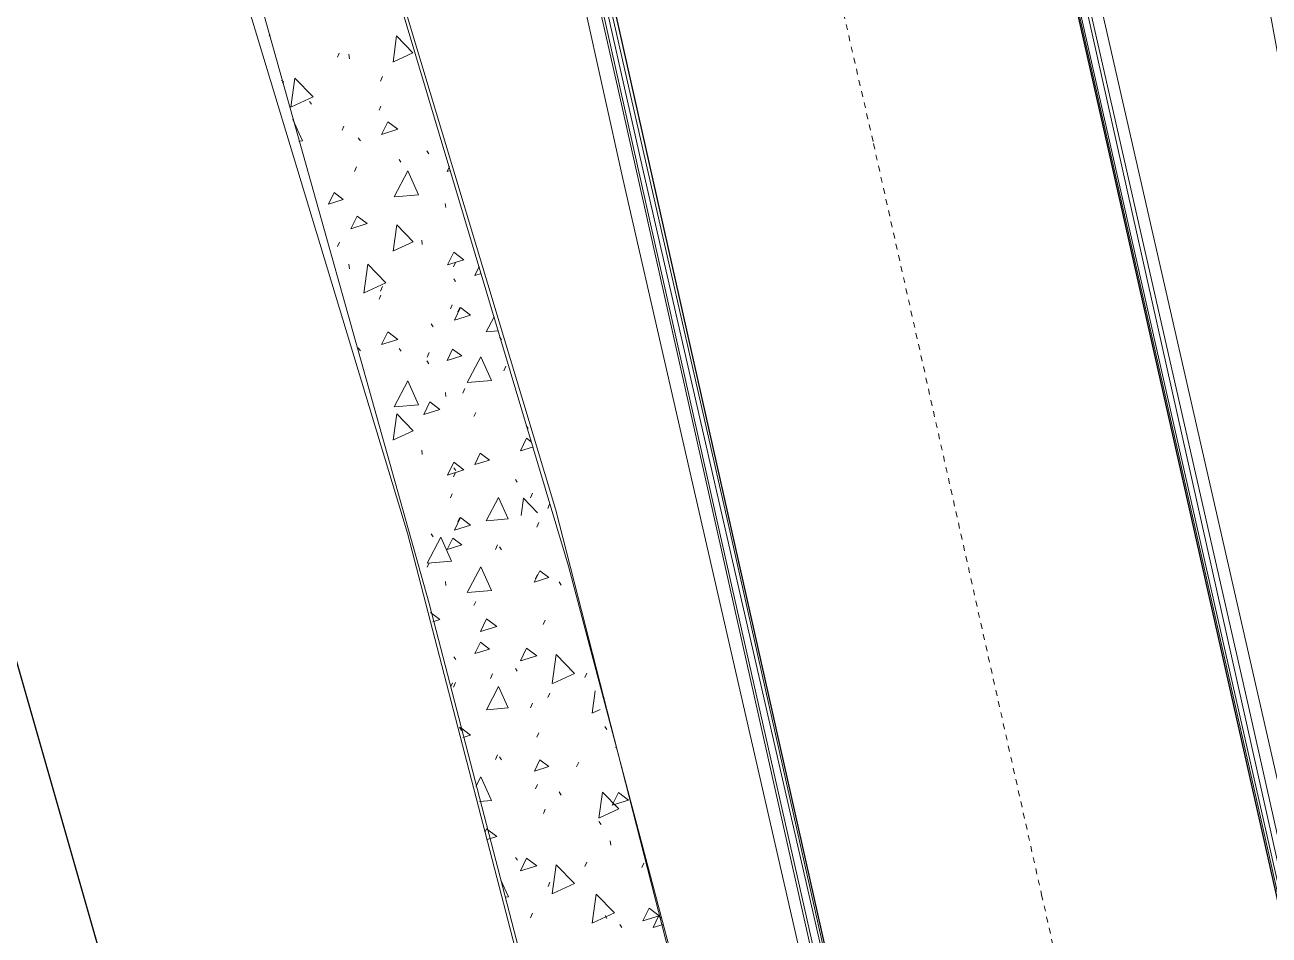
# Model space of a CAD drawing. Header units: metres. Extents: x -703672 to 3951284, y -4124475 to 4104628.
# Drawn here: x 327605.41 to 327627.19, y 4104262.35 to 4104278.28 of the extents above; entities that cross this region are included whole.
import ezdxf

# ---------------------------------------------------------------- set-up
doc = ezdxf.new("R2010")
doc.units = ezdxf.units.M
doc.header["$MEASUREMENT"] = 0
doc.linetypes.add('DGN Style 4', pattern=[0.014126028800000004, 0.007063014400000002, -0.003531507200000001, 0, -0.003531507200000001])
for name, color, linetype, lineweight in [('C-ANNO-TEXT', 7, 'Continuous', 25), ('V-ANNO-PATT', 9, 'Continuous', 0), ('V-ROAD-ASPH', 9, 'Continuous', 0), ('V-ROAD-CURB', 6, 'Continuous', 0), ('V-SITE-FENC', 251, 'FENCE', 0), ('V-SITE-WALK', 7, 'Continuous', 0), ('V-TOPO-BKLN', 7, 'DGN Style 4', 0)]:
    doc.layers.add(name, color=color, linetype=linetype, lineweight=lineweight)
doc.layers.add('ra', color=7, linetype='Continuous')
doc.linetypes.add('FENCE', pattern='A,0.1,-0.01302,[7,dgnlstyle-tsaec.shx,S=0.0001240079365079365,R=0,X=0,Y=0],-0.01302', length=0.12604)

msp = doc.modelspace()

# ---------------------------------------------------------------- linework, layer by layer
at = {"layer": 'C-ANNO-TEXT', "color": 4, "lineweight": 30, "ltscale": 0.6, "elevation": 5.983413176301609}
msp.add_lwpolyline([(327665.5729307538, 4104001.849001709), (327641.232378814, 4104115.978905268), (327619.8861136422, 4104216.068960391), (327591.7260042686, 4104314.452543943), (327580.4504597362, 4104313.59571581), (327573.2267021704, 4104352.255640398), (327528.9121857327, 4104334.941619649), (327474.4079680003, 4104310.967645216), (327379.6999764125, 4104258.140628737), (327339.8195604153, 4104230.764450457), (327333.9914384905, 4104229.543941272), (327219.5630500407, 4104141.476783445), (327182.0491303254, 4104108.423911608), (327140.7227356881, 4104065.652639747), (327137.3190008439, 4104059.241637646), (327124.9503086815, 4104044.794111523), (327127.0686271138, 4104015.680140578)], dxfattribs=at)
at = {"layer": 'C-ANNO-TEXT', "color": 251, "lineweight": 30, "ltscale": 0.6, "elevation": 5.983413176301609}
msp.add_lwpolyline([(327344.4810744388, 4103975.106158198), (327519.4609574685, 4103989.493506075), (327567.1423479246, 4103995.960552649), (327618.4078448146, 4104000.15195829), (327665.5729307538, 4104001.849001709), (327641.232378814, 4104115.978905268), (327619.7443724439, 4104216.564164684), (327591.7260042686, 4104314.452543943), (327580.4504597362, 4104313.59571581), (327573.2267021704, 4104352.255640398), (327529.2050396148, 4104335.056039902), (327475.0566468335, 4104311.252970103), (327380.3080882658, 4104258.479826458), (327339.8195604153, 4104230.764450457), (327333.9914384905, 4104229.543941272), (327219.5630500407, 4104141.476783445), (327181.6303627212, 4104107.99050281), (327140.7227356881, 4104065.652639747), (327137.3190008439, 4104059.241637646), (327124.9503086815, 4104044.794111523), (327127.0686271138, 4104015.680140578), (327148.2210934783, 4104005.32173222), (327237.5672886667, 4103964.986671002)], dxfattribs=at)
at = {"layer": 'ra'}
for p, q in [((327613.0814725194, 4104326.439607608, 12.32), (327624.3579322091, 4104276.154470859, 10.1)), ((327624.6202810477, 4104238.965655241, 9.1), (327615.4579388199, 4104279.803079179, 10.39)), ((327624.3579322091, 4104276.154470859, 10.1), (327631.4267563971, 4104244.840341898, 9.09))]:
    msp.add_line(p, q, dxfattribs=at)
at = {"layer": 'V-ANNO-PATT'}
for p, q in [((327609.6881268526, 4104278.082057405, 8.6572636944936), (327609.7017771378, 4104278.112884271, 8.658264343635771)), ((327610.8836975095, 4104277.713230286, 8.703668656783215), (327610.9156665017, 4104277.785223799, 8.706009450173553)), ((327611.0839498705, 4104277.768613346, 8.707104174679543), (327611.0928504117, 4104277.688713581, 8.707271651446504)), ((327611.6376508175, 4104277.297314737, 8.706591939859855), (327611.6731500768, 4104277.377314501, 8.706291329277335)), ((327610.3958018976, 4104276.942719721, 8.672355076633096), (327610.4277500946, 4104276.894754043, 8.673083010776438)), ((327611.6108514218, 4104276.786313815, 8.72245127670839), (327611.6428204659, 4104276.858217336, 8.724790863049627)), ((327610.9642800389, 4104276.435615418, 8.689962340349673), (327610.996249083, 4104276.507518938, 8.69230192669091)), ((327611.2480597926, 4104276.303017671, 8.710173651167054), (327611.2836600207, 4104276.249717829, 8.710196589879317)), ((327611.9627440809, 4104275.924191504, 8.72598353914583), (327611.9946922779, 4104275.876225827, 8.726711473289171)), ((327612.4442560781, 4104276.077018338, 8.707142440258103), (327612.4797563066, 4104276.023718495, 8.707165678274137)), ((327611.1807643501, 4104275.717719399, 8.711797052473884), (327611.216363609, 4104275.797719162, 8.711496142587606)), ((327612.7703713324, 4104275.15755059, 8.75037697554788), (327612.7784153828, 4104275.08564707, 8.749756331841368)), ((327610.8856033079, 4104274.405758337, 8.659305981093347), (327610.9175723002, 4104274.47775185, 8.661646774483685)), ((327612.3579585939, 4104274.516150034, 8.596928128475696), (327612.3668583811, 4104274.436250037, 8.596992885679512)), ((327611.0839765955, 4104274.093324192, 8.716033212595924), (327611.0928771367, 4104274.013424428, 8.716200689362879)), ((327612.9116345397, 4104274.04485005, 8.602090600915702), (327612.9471327326, 4104274.124850047, 8.602449358499818)), ((327612.918685214, 4104273.838629444, 8.739025306281476), (327612.9507233279, 4104273.790663766, 8.739757103217258)), ((327611.6127572202, 4104273.478841866, 8.678088601018523), (327611.6447262644, 4104273.550745386, 8.680428187359759)), ((327611.6376775426, 4104273.622025583, 8.71552097777623), (327611.6731768018, 4104273.702025347, 8.715220367193709)), ((327612.858474531, 4104273.31190691, 8.729360788569963), (327612.8904435234, 4104273.383900422, 8.731701581960301)), ((327612.9873741446, 4104273.257926658, 8.712365845662802), (327613.0229734035, 4104273.337926422, 8.712064935776525)), ((327612.5220546515, 4104273.050550081, 8.598124052894441), (327612.5576531602, 4104272.997250083, 8.598450178230024)), ((327611.2480865177, 4104272.627728518, 8.719102689083428), (327611.2836867458, 4104272.574428675, 8.719125627795698)), ((327613.7182007816, 4104272.824550088, 8.609476530343798), (327613.7536992949, 4104272.771250091, 8.609801701873991)), ((327611.9646498794, 4104272.616719555, 8.681620863455962), (327611.9965980762, 4104272.568753879, 8.682348797599303)), ((327612.4442828032, 4104272.401729185, 8.716071478174484), (327612.4797830317, 4104272.348429342, 8.716094716190511)), ((327612.4547591195, 4104272.4652501, 8.597334670620562), (327612.4903573079, 4104272.545250097, 8.597694382010069)), ((327613.7954780147, 4104272.227929698, 8.712449528010282), (327613.8310772743, 4104272.307829462, 8.712148861071185)), ((327612.7722771309, 4104271.850078641, 8.706014299858012), (327612.7803211813, 4104271.778175121, 8.705393656151507)), ((327613.0761840703, 4104271.838230848, 8.715549185121553), (327613.1117833299, 4104271.918130612, 8.715248518182463)), ((327613.2703923167, 4104271.425946862, 8.721713759161545), (327613.3022713918, 4104271.497940374, 8.724050689759451)), ((327614.1862832304, 4104271.269932525, 8.713607282964603), (327614.221783459, 4104271.216632682, 8.71363052098063)), ((327612.3579674268, 4104270.840850152, 8.596002105790099), (327612.3668672139, 4104270.760950154, 8.596066862993908)), ((327612.9116433726, 4104270.369550167, 8.601164578230097), (327612.9471415655, 4104270.449550163, 8.601523335814221)), ((327612.9205910125, 4104270.531157495, 8.694662630591608), (327612.9526291264, 4104270.483191817, 8.69539442752739)), ((327613.9962961516, 4104270.327775823, 8.738141422756783), (327614.0282443485, 4104270.279810145, 8.738869356900118)), ((327612.8603803295, 4104270.00443496, 8.684998112880095), (327612.8923493218, 4104270.076428473, 8.687338906270433)), ((327614.2612828521, 4104270.005450178, 8.613946351495194), (327614.2968810404, 4104270.085450175, 8.614306062884701)), ((327614.5647742929, 4104269.82067152, 8.755748686473353), (327614.5967433371, 4104269.89257504, 8.75808827281459)), ((327612.9874008697, 4104269.582637505, 8.721294883579183), (327613.0230001285, 4104269.662637268, 8.720993973692899)), ((327614.3702643416, 4104269.49087562, 8.69237739612295), (327614.4058643575, 4104269.570775592, 8.692320226277012)), ((327612.5220634844, 4104269.375250198, 8.597198030208844), (327612.5576619931, 4104269.3219502, 8.59752415554442)), ((327613.6509642822, 4104269.101175754, 8.69251580236125), (327613.6865642981, 4104269.181075727, 8.692458632515311)), ((327613.7182096145, 4104269.149250205, 8.608550507658194), (327613.7537081278, 4104269.095950207, 8.608875679188387)), ((327612.4547679524, 4104268.789950216, 8.596408647934965), (327612.4903661407, 4104268.869950214, 8.596768359324471)), ((327612.7741829294, 4104268.542606693, 8.661651624168151), (327612.7822269798, 4104268.470703172, 8.66103098046164)), ((327614.3500822248, 4104268.585750223, 8.614435625347369), (327614.3856804133, 4104268.665650221, 8.614795311541037)), ((327614.7610641241, 4104268.53287595, 8.693273287909108), (327614.7965641114, 4104268.479575968, 8.693326672907887)), ((327613.2722981151, 4104268.118474913, 8.677351083471684), (327613.3041771904, 4104268.190468424, 8.679688014069583)), ((327614.486097562, 4104267.790814439, 8.725092327217027), (327614.5180665542, 4104267.862807952, 8.727433120607365)), ((327612.922496811, 4104267.223685546, 8.650299954901747), (327612.9545349249, 4104267.175719868, 8.651031751837522)), ((327613.9982019501, 4104267.020303874, 8.693778747066915), (327614.030150147, 4104266.972338197, 8.69450668121025)), ((327612.8644016264, 4104266.70172707, 8.640790335550982), (327612.8942551203, 4104266.768956523, 8.642976230580572)), ((327612.9116522055, 4104266.694250283, 8.6002385555445), (327612.9471503983, 4104266.774250281, 8.600597313128617)), ((327613.5621638032, 4104266.845576532, 8.694365513328819), (327613.5977638192, 4104266.925576504, 8.694308260464425)), ((327615.2132514743, 4104266.863897969, 8.743874947142203), (327615.2452205185, 4104266.935801488, 8.746214533483439)), ((327614.5666800914, 4104266.513199571, 8.711386010783485), (327614.5986491355, 4104266.585103091, 8.713725597124721)), ((327614.2612916849, 4104266.330150295, 8.613020328809597), (327614.2968898733, 4104266.410150292, 8.613380040199104)), ((327613.0190636383, 4104265.989376827, 8.694936546904799), (327613.0545636258, 4104265.936076845, 8.694989931903578)), ((327614.3702635564, 4104265.815576886, 8.695428573353546), (327614.4058635723, 4104265.895476859, 8.6953714035076)), ((327615.5651441334, 4104266.001775657, 8.747407209579649), (327615.5970923303, 4104265.95380998, 8.748135143722983)), ((327613.650963497, 4104265.425877021, 8.695566979591845), (327613.6865635129, 4104265.505776993, 8.6955098097459)), ((327613.7182184473, 4104265.473950321, 8.607624484972597), (327613.7537169606, 4104265.420650324, 8.60794965650279)), ((327615.7555634709, 4104265.63007695, 8.695939088824929), (327615.7635576345, 4104265.648041348, 8.695926232404702)), ((327615.0693574013, 4104265.300150328, 8.620468513000894), (327615.1049555899, 4104265.380050325, 8.620828199194563)), ((327614.3500910576, 4104264.91045034, 8.613509602661765), (327614.3856892462, 4104264.990350338, 8.61386928885544)), ((327614.7610633388, 4104264.857577217, 8.696324465139703), (327614.7965633263, 4104264.804277235, 8.696377850138482)), ((327614.4880033605, 4104264.48334249, 8.680729651527159), (327614.5199723527, 4104264.555336003, 8.683070444917504)), ((327615.4601419268, 4104264.342150358, 8.623954608314122), (327615.4956404401, 4104264.28885036, 8.624279779844322)), ((327615.6587631271, 4104264.005677511, 8.697262728458824), (327615.6676631097, 4104263.925777538, 8.69733135067802)), ((327614.0001077486, 4104263.712831925, 8.649416071377047), (327614.0320559455, 4104263.664866247, 8.650144005520382)), ((327615.2151572728, 4104263.556426019, 8.699512271452335), (327615.2471263169, 4104263.628329539, 8.701851857793578)), ((327616.2124630081, 4104263.534377673, 8.697796492837398), (327616.247963024, 4104263.614377645, 8.69773921423733)), ((327614.5685858899, 4104263.205727622, 8.667023335093624), (327614.600554934, 4104263.277631142, 8.66936292143486)), ((327614.2613005178, 4104262.654850412, 8.612094306124), (327614.2968987061, 4104262.734850409, 8.612454017513507)), ((327615.5670499319, 4104262.694303708, 8.70304453388978), (327615.5989981288, 4104262.646338031, 8.703772468033115)), ((327615.8228628085, 4104262.540078016, 8.698521679151796), (327615.858462796, 4104262.486778034, 8.698575089886248))]:
    msp.add_line(p, q, dxfattribs=at)
at = {"layer": 'V-ANNO-PATT', "extrusion": (-0.04291604862003969, -0.01342402671985659, 0.998988492565088), "elevation": -69147.00343650057, "flags": 128}
msp.add_lwpolyline([(-3819315.939920526, 1536381.73639361), (-3819316.356983963, 1536381.933099332), (-3819315.989514768, 1536382.118119718), (-3819315.940269643, 1536381.744328911)], dxfattribs=at)
at = {"layer": 'V-ANNO-PATT', "extrusion": (-0.04291604910200768, -0.01342402682523995, 0.998988492542967), "elevation": -69147.00402692072, "flags": 128}
msp.add_lwpolyline([(-3819316.215668342, 1536379.774443234), (-3819316.179631409, 1536379.800411973), (-3819316.179632024, 1536379.77342105)], dxfattribs=at)
at = {"layer": 'V-ANNO-PATT', "extrusion": (0.002993028744424042, 0.002429482738461964, 0.9999925696686744), "elevation": 10960.52842343121, "flags": 128}
msp.add_lwpolyline([(327608.5742709766, 4104262.325490372), (327608.6446709764, 4104262.832990372), (327608.9626709766, 4104262.504590374), (327608.5825709766, 4104262.328490372)], dxfattribs=at)
at = {"layer": 'V-ANNO-PATT', "extrusion": (-0.04291604848407757, -0.01342402668177225, 0.9989884925714408), "elevation": -69147.00323564935, "flags": 128}
msp.add_lwpolyline([(-3819315.502210205, 1536379.758330074), (-3819315.505726033, 1536379.761877765), (-3819315.097187367, 1536379.810071174), (-3819315.111107979, 1536379.747236309)], dxfattribs=at)
at = {"layer": 'V-ANNO-PATT', "extrusion": (0.00299302874585176, 0.002429482739772969, 0.9999925696686669), "elevation": 10960.52842927967, "flags": 128}
for points in [[(327610.1618709755, 4104261.848990355), (327610.2684709755, 4104262.070990355), (327610.4460709754, 4104261.937790356), (327610.1618709755, 4104261.848990355)], [(327610.1618709754, 4104258.173690356), (327610.2684709752, 4104258.395690355), (327610.4460709754, 4104258.262490354), (327610.1618709754, 4104258.173690356)]]:
    msp.add_lwpolyline(points, dxfattribs=at)
at = {"layer": 'V-ANNO-PATT', "extrusion": (0.002993028746128011, 0.002429482739413737, 0.9999925696686671), "elevation": 10960.5284278958, "flags": 128}
for points in [[(327610.3838709752, 4104260.757890361), (327610.623670975, 4104261.21069036), (327610.8101709749, 4104260.793390359), (327610.3927709752, 4104260.757890361)], [(327610.3838709752, 4104257.082590362), (327610.623670975, 4104257.535390359), (327610.8101709749, 4104257.11809036), (327610.392770975, 4104257.082590362)]]:
    msp.add_lwpolyline(points, dxfattribs=at)
at = {"layer": 'V-ANNO-PATT', "extrusion": (-0.01323801438368291, -0.02765093666034364, 0.9995299798790346), "elevation": -117815.2557498696, "flags": 128}
msp.add_lwpolyline([(-1476805.909270378, 3841558.690910411), (-1476805.909270378, 3841558.786807561)], dxfattribs=at)
at = {"layer": 'V-ANNO-PATT', "extrusion": (-0.04291500731602706, -0.01342735454241554, 0.9989884925748933), "elevation": -69160.32059329317, "flags": 128}
msp.add_lwpolyline([(-3819194.55962933, 1536677.997319835), (-3819194.559629332, 1536677.932946836)], dxfattribs=at)
at = {"layer": 'V-ANNO-PATT', "extrusion": (-0.04291604857178735, -0.01342402665876404, 0.998988492567982), "elevation": -69147.00316995196, "flags": 128}
msp.add_lwpolyline([(-3819313.906053785, 1536379.912167154), (-3819314.068171849, 1536380.063246593), (-3819313.906074539, 1536380.180056277), (-3819313.906053785, 1536379.912167154)], dxfattribs=at)
at = {"layer": 'V-ANNO-PATT', "extrusion": (0.002993028738320731, 0.002429482743647105, 0.9999925696686801), "elevation": 10960.52844271294, "flags": 128}
msp.add_lwpolyline([(327609.6251709827, 4104260.198390321), (327609.7316709827, 4104260.420390321), (327609.9092709825, 4104260.287190321), (327609.6251709827, 4104260.198390321)], dxfattribs=at)
at = {"layer": 'V-ANNO-PATT', "extrusion": (-0.0429160486465, -0.01342402672595131, 0.9989884925638695), "elevation": -69147.00347018367, "flags": 128}
msp.add_lwpolyline([(-3819312.782774405, 1536380.749644716), (-3819313.199837842, 1536380.946350437), (-3819312.832368647, 1536381.131370823), (-3819312.783123523, 1536380.757580018)], dxfattribs=at)
at = {"layer": 'V-ANNO-PATT', "extrusion": (0.002993028745998282, 0.002429482739957408, 0.999992569668666), "elevation": 10960.52843008465, "flags": 128}
for points in [[(327611.3180709751, 4104259.563590355), (327611.4245709754, 4104259.785590353), (327611.6021709753, 4104259.652390352), (327611.3180709751, 4104259.563590355)], [(327611.3180709751, 4104255.888290355), (327611.4245709751, 4104256.110290353), (327611.6021709755, 4104255.977090352), (327611.3180709751, 4104255.888290355)]]:
    msp.add_lwpolyline(points, dxfattribs=at)
at = {"layer": 'V-ANNO-PATT', "extrusion": (-0.00953805357314515, -0.0002519698559477754, 0.999954479986578), "flags": 128}
for points, elevation in [([(327596.5212370122, 4104272.6734769), (327596.5916370121, 4104273.180976899), (327596.9096370122, 4104272.852576899), (327596.5295370121, 4104272.676476898)], -4150.341143241735), ([(327600.5212370122, 4104261.6475769), (327600.5916370123, 4104262.155076901), (327600.9096370122, 4104261.826676899), (327600.5295370123, 4104261.6505769)], -4150.341143241733)]:
    msp.add_lwpolyline(points, dxfattribs=dict(at, elevation=elevation))
at = {"layer": 'V-ANNO-PATT', "extrusion": (-0.01325334000055019, -0.02765694784191734, 0.9995296104742968), "elevation": -117844.9078907075, "flags": 128}
msp.add_lwpolyline([(-1478211.595841124, 3841015.19390775), (-1478211.595841124, 3841015.372326022)], dxfattribs=at)
at = {"layer": 'V-ANNO-PATT', "extrusion": (-0.04291635405282382, -0.01342305010715742, 0.9989884925666729), "elevation": -69143.09521433222, "flags": 128}
msp.add_lwpolyline([(-3819346.94355909, 1536295.280692639), (-3819346.94355909, 1536295.160877342)], dxfattribs=at)
at = {"layer": 'V-ANNO-PATT', "extrusion": (-0.009538053572428973, -0.0002519698539328901, 0.9999544799865853), "flags": 128}
for points, elevation in [([(327598.1088370141, 4104272.196976903), (327598.2154370142, 4104272.418976902), (327598.3930370143, 4104272.285776902), (327598.1088370141, 4104272.196976903)], -4150.341134737461), ([(327598.1088370138, 4104268.521676902), (327598.215437014, 4104268.743676902), (327598.3930370141, 4104268.610476903), (327598.1088370138, 4104268.521676902)], -4150.341134737465)]:
    msp.add_lwpolyline(points, dxfattribs=dict(at, elevation=elevation))
at = {"layer": 'V-ANNO-PATT', "extrusion": (-0.01492557441130997, -0.02823727047861814, 0.9994898117461777), "elevation": -120774.5373496522, "flags": 128}
msp.add_lwpolyline([(-1628332.12379875, 3779726.807738608), (-1628332.123798749, 3779727.104370745)], dxfattribs=at)
at = {"layer": 'V-ANNO-PATT', "extrusion": (-0.04374387881543374, -0.003723709036734888, 0.9990358387251134), "elevation": -29605.46025531353, "flags": 128}
msp.add_lwpolyline([(-4061695.1414304, 673901.4102244634), (-4061695.1414304, 673901.2060028706)], dxfattribs=at)
at = {"layer": 'V-ANNO-PATT', "extrusion": (-0.04291604859496733, -0.01342402678912759, 0.9989884925652345), "elevation": -69147.00371259383, "flags": 128}
msp.add_lwpolyline([(-3819310.670833385, 1536381.087846918), (-3819310.832951447, 1536381.238926357), (-3819310.670854138, 1536381.355736041), (-3819310.670833385, 1536381.087846918)], dxfattribs=at)
at = {"layer": 'V-ANNO-PATT', "extrusion": (-0.00953805357382679, -0.0002519698557325262, 0.9999544799865715), "elevation": -4150.341142581608, "flags": 128}
for points in [[(327598.3308370102, 4104271.105876897), (327598.5706370103, 4104271.558676896), (327598.7571370099, 4104271.141376896), (327598.3397370101, 4104271.105876896)], [(327598.3308370099, 4104267.430576895), (327598.57063701, 4104267.883376896), (327598.7571370102, 4104267.466076895), (327598.3397370098, 4104267.430576895)]]:
    msp.add_lwpolyline(points, dxfattribs=at)
at = {"layer": 'V-ANNO-PATT', "extrusion": (-0.009538053573675986, -0.0002519698541415037, 0.9999544799865734), "elevation": -4150.341136002207, "flags": 128}
msp.add_lwpolyline([(327597.5721370101, 4104270.546376904), (327597.6786370102, 4104270.768376903), (327597.8562370104, 4104270.635176904), (327597.5721370101, 4104270.546376904)], dxfattribs=at)
at = {"layer": 'V-ANNO-PATT', "extrusion": (-0.04291604866777504, -0.0134240267132298, 0.9989884925631264), "elevation": -69147.00342494115, "flags": 128}
msp.add_lwpolyline([(-3819309.626189537, 1536379.761504135), (-3819310.043252975, 1536379.958209856), (-3819309.675783779, 1536380.143230242), (-3819309.626538657, 1536379.769439436)], dxfattribs=at)
at = {"layer": 'V-ANNO-PATT', "extrusion": (-0.009538053572786906, -0.0002519698574826684, 0.9999544799865812), "elevation": -4150.341149423986, "flags": 128}
msp.add_lwpolyline([(327599.2650370139, 4104269.911576899), (327599.3715370136, 4104270.133576899), (327599.4537196807, 4104270.071939899)], dxfattribs=at)
at = {"layer": 'V-ANNO-PATT', "extrusion": (-0.00876085436389747, -0.0027384717084009, 0.9999578732144254), "elevation": -14100.9967202668, "flags": 128}
msp.add_lwpolyline([(327601.8008366186, 4104247.667768611), (327601.5879948858, 4104247.60124125)], dxfattribs=at)
at = {"layer": 'V-ANNO-PATT', "extrusion": (-0.04291604868118168, -0.01342402665103781, 0.9989884925633863), "elevation": -69147.00317408073, "flags": 128}
msp.add_lwpolyline([(-3819308.792861962, 1536380.99202697), (-3819308.95495318, 1536381.143192311), (-3819308.79285587, 1536381.260001996), (-3819308.792861962, 1536380.99202697)], dxfattribs=at)
at = {"layer": 'V-ANNO-PATT', "extrusion": (-0.04291604858545796, -0.01342402669985627, 0.9989884925668424), "elevation": -69147.0033430845, "flags": 128}
msp.add_lwpolyline([(-3819307.793404143, 1536380.89622976), (-3819308.118005797, 1536381.223773025), (-3819307.709467129, 1536381.271966436), (-3819307.791015095, 1536380.903875187)], dxfattribs=at)
at = {"layer": 'V-ANNO-PATT', "extrusion": (0.002993028745038777, 0.002429482740978089, 0.9999925696686666), "elevation": 10960.52843395948, "flags": 128}
msp.add_lwpolyline([(327612.6027573816, 4104255.180243343), (327612.6446709757, 4104255.482390347), (327612.8932507204, 4104255.225680951)], dxfattribs=at)
at = {"layer": 'V-ANNO-PATT', "extrusion": (-0.000257356613712648, 0.0008301845656943746, 0.9999996222805089), "elevation": 3331.679833953262, "flags": 128}
msp.add_lwpolyline([(327612.4435520285, 4104267.509910659), (327612.6833520286, 4104267.962710659), (327612.8698520287, 4104267.545410658), (327612.4524520288, 4104267.50991066)], dxfattribs=at)
at = {"layer": 'V-ANNO-PATT', "extrusion": (-0.04291604856214814, -0.01342402674529857, 0.9989884925672332), "flags": 128}
for points, elevation in [([(-3819307.514711619, 1536380.098561668), (-3819307.676829681, 1536380.249641106), (-3819307.514732372, 1536380.36645079), (-3819307.514711619, 1536380.098561668)], -69147.0035219554), ([(-3819306.51496562, 1536381.382423776), (-3819306.677083682, 1536381.533503215), (-3819306.514986373, 1536381.6503129), (-3819306.51496562, 1536381.382423776)], -69147.00352195534)]:
    msp.add_lwpolyline(points, dxfattribs=dict(at, elevation=elevation))
at = {"layer": 'V-ANNO-PATT', "extrusion": (-0.009538053574871436, -0.0002519698544856771, 0.9999544799865618), "elevation": -4150.34113780644, "flags": 128}
msp.add_lwpolyline([(327597.6885583067, 4104267.08563593), (327597.8562370068, 4104266.959876904), (327597.7314706401, 4104266.920879181)], dxfattribs=at)
at = {"layer": 'V-ANNO-PATT', "extrusion": (-0.0002573566136156195, 0.0008301845641551851, 0.9999996222805101), "flags": 128}
for points, elevation in [([(327613.3777520284, 4104266.315610657), (327613.4842520281, 4104266.537610655), (327613.6618520281, 4104266.404410654), (327613.3777520284, 4104266.315610657)], 3331.679827667801), ([(327615.6848520284, 4104263.275110655), (327615.7913520284, 4104263.497110657), (327615.9689520285, 4104263.363910656), (327615.6848520284, 4104263.275110655)], 3331.679827667802)]:
    msp.add_lwpolyline(points, dxfattribs=dict(at, elevation=elevation))
at = {"layer": 'V-ANNO-PATT', "extrusion": (-0.0429160486113649, -0.01342402672553493, 0.9989884925653844), "elevation": -69147.00345696407, "flags": 128}
msp.add_lwpolyline([(-3819305.632500011, 1536380.01326112), (-3819305.794591231, 1536380.164426462), (-3819305.632493921, 1536380.281236147), (-3819305.632500011, 1536380.01326112)], dxfattribs=at)
at = {"layer": 'V-ANNO-PATT', "extrusion": (-0.009538053572604316, -0.0002519698575702664, 0.9999544799865828), "flags": 128}
for points, elevation in [([(327599.2650370139, 4104266.236276898), (327599.3715370141, 4104266.458276897), (327599.5491370141, 4104266.325076896), (327599.2650370139, 4104266.236276898)], -4150.341149723686), ([(327599.2650370141, 4104262.560976897), (327599.3715370143, 4104262.782976897), (327599.549137014, 4104262.649776897), (327599.2650370141, 4104262.560976897)], -4150.341149723683)]:
    msp.add_lwpolyline(points, dxfattribs=dict(at, elevation=elevation))
at = {"layer": 'V-ANNO-PATT', "extrusion": (-0.0002573566138975752, 0.0008301845659997338, 0.9999996222805085), "flags": 128}
for points, elevation in [([(327614.6339520282, 4104265.402210653), (327614.7043520285, 4104265.909710654), (327615.0223520285, 4104265.581310654), (327614.6422520283, 4104265.405210654)], 3331.67983514595), ([(327614.6339520285, 4104261.726910656), (327614.7043520285, 4104262.234410655), (327615.0223520282, 4104261.906010656), (327614.6422520283, 4104261.729910654)], 3331.679835145945)]:
    msp.add_lwpolyline(points, dxfattribs=dict(at, elevation=elevation))
at = {"layer": 'V-ANNO-PATT', "extrusion": (-0.04291604862853132, -0.01342402671912762, 0.9989884925647332), "elevation": -69147.00343629085, "flags": 128}
msp.add_lwpolyline([(-3819304.635997529, 1536379.910125739), (-3819304.960599181, 1536380.237669004), (-3819304.552060514, 1536380.285862415), (-3819304.633608477, 1536379.917771165)], dxfattribs=at)
at = {"layer": 'V-ANNO-PATT', "extrusion": (-0.0002143541501890401, -0.001545334674622539, 0.9999987829957803), "elevation": -6404.067348534218, "flags": 128}
msp.add_lwpolyline([(327615.3359645993, 4104261.242535419), (327615.3902977243, 4104261.634236538)], dxfattribs=at)
at = {"layer": 'V-ANNO-PATT', "extrusion": (-0.007948575827455688, -0.003682739792148236, 0.999961628048766), "elevation": -17710.39700470866, "flags": 128}
msp.add_lwpolyline([(327605.1993776116, 4104228.911091142), (327605.0688370111, 4104228.8506113)], dxfattribs=at)
at = {"layer": 'V-ANNO-PATT', "extrusion": (-0.009538053573816182, -0.0002519698544650713, 0.9999544799865719), "elevation": -4150.341137376157, "flags": 128}
msp.add_lwpolyline([(327598.2144865704, 4104265.066397568), (327598.2154370103, 4104265.068376908), (327598.3930370104, 4104264.935176907), (327598.2595292514, 4104264.893461605)], dxfattribs=at)
at = {"layer": 'V-ANNO-PATT', "extrusion": (-0.0429160486018258, -0.01342402676720734, 0.9989884925652344), "elevation": -69147.00362487373, "flags": 128}
msp.add_lwpolyline([(-3819303.35743825, 1536380.396619519), (-3819303.519556311, 1536380.547698958), (-3819303.357459001, 1536380.664508642), (-3819303.35743825, 1536380.396619519)], dxfattribs=at)
at = {"layer": 'V-ANNO-PATT', "extrusion": (-0.00953805357477647, -0.000251969856156977, 0.9999544799865625), "elevation": -4150.341144634793, "flags": 128}
msp.add_lwpolyline([(327598.4817560827, 4104264.040248368), (327598.5706370071, 4104264.208076902), (327598.7571370074, 4104263.7907769), (327598.5512929804, 4104263.773269804)], dxfattribs=at)
at = {"layer": 'V-ANNO-PATT', "extrusion": (-0.04291604864138555, -0.01342402668632377, 0.9989884925646216), "elevation": -69147.00330586635, "flags": 128}
msp.add_lwpolyline([(-3819302.238633286, 1536381.223001924), (-3819302.655696726, 1536381.419707645), (-3819302.288227528, 1536381.604728031), (-3819302.238982406, 1536381.230937227)], dxfattribs=at)
at = {"layer": 'V-ANNO-PATT', "extrusion": (-0.0002573566138395947, 0.0008301845664272622, 0.9999996222805082), "elevation": 3331.679836919632, "flags": 128}
msp.add_lwpolyline([(327613.4580214554, 4104262.807632841), (327613.484252029, 4104262.862310658), (327613.661852029, 4104262.729110657), (327613.4921751336, 4104262.676075428)], dxfattribs=at)
at = {"layer": 'V-ANNO-PATT', "extrusion": (-0.04291604866829631, -0.01342402676306207, 0.9989884925624344), "elevation": -69147.00362963692, "flags": 128}
msp.add_lwpolyline([(-3819301.710187277, 1536379.264518189), (-3819301.393815067, 1536379.30183915), (-3819301.405411054, 1536379.249497178)], dxfattribs=at)
at = {"layer": 'V-ANNO-PATT', "extrusion": (-0.0002573566136341247, 0.0008301845642226419, 0.9999996222805101), "elevation": 3331.679827938602, "flags": 128}
msp.add_lwpolyline([(327616.2215520283, 4104261.250410657), (327616.328152028, 4104261.472410657), (327616.505752028, 4104261.339210656), (327616.2215520283, 4104261.250410657)], dxfattribs=at)
at = {"layer": 'V-ANNO-PATT', "extrusion": (-0.042916048579323, -0.01342402678829577, 0.9989884925659177), "elevation": -69147.00370405364, "flags": 128}
msp.add_lwpolyline([(-3819300.125318378, 1536381.564612459), (-3819300.287436438, 1536381.715691897), (-3819300.235180262, 1536381.753348459)], dxfattribs=at)
at = {"layer": 'V-ANNO-PATT', "extrusion": (-0.04291500736559806, -0.01342735467358573, 0.9989884925710008), "elevation": -69160.32110011064, "flags": 128}
msp.add_lwpolyline([(-3819180.853293075, 1536677.61497687), (-3819180.853293072, 1536677.431110425)], dxfattribs=at)
at = {"layer": 'V-ROAD-ASPH'}
for points in [[(327545.6776440458, 4104393.844419059, 11.60103793112685), (327551.6053859835, 4104388.157086761, 11.28265608284813), (327551.866188814, 4104388.277533054, 11.48714848772723), (327561.5617461839, 4104377.128241092, 11.62758134409341), (327571.2140846325, 4104366.371468716, 11.83369146749614), (327580.8081909284, 4104355.33742192, 12.05610804179004), (327593.6512495122, 4104340.267879379, 12.21340995282064), (327604.3665893337, 4104326.679570617, 12.37090437988488), (327605.0587521694, 4104324.918734537, 12.23581228284078), (327608.3723022252, 4104310.45951558, 11.72074086284321), (327612.7307686614, 4104291.280305272, 10.86206358534774), (327616.209735817, 4104275.830899935, 10.16512776060588), (327620.8963275522, 4104255.376996122, 9.420377932514569), (327624.1725616721, 4104240.662983941, 9.035682751651564), (327626.8244489222, 4104229.32452101, 8.753761458153477), (327630.2040918734, 4104216.720243196, 8.705308734624602), (327633.6314691242, 4104202.1561224, 8.600880529120104), (327636.9623954149, 4104187.359370132, 8.568570600500294), (327641.2665934922, 4104168.093043041, 8.56142337851989), (327641.3028336706, 4104168.125253158, 8.546695950080796), (327646.0193981255, 4104147.293678476, 8.526043255158406), (327650.7784838676, 4104125.693840352, 8.506613336364921)], [(327630.2827968182, 4104249.954207482, 9.158599335304068), (327627.1711425662, 4104263.823823599, 9.60804016187376), (327624.2508005076, 4104276.760654563, 10.09174811022247), (327620.4576392003, 4104293.545237858, 10.87718818701321), (327617.7137485696, 4104305.927730967, 11.44277974913037), (327614.7708600003, 4104318.777003013, 12.04420720132718), (327612.5258442982, 4104329.018770535, 12.38480959332167), (327611.6454817896, 4104333.836299486, 12.6203063422485)], [(327600.5975307471, 4104330.612160045, 12.63934954627506), (327601.3353159004, 4104329.647918909, 12.66211485735322), (327603.078395905, 4104327.874706012, 12.58301045947331), (327603.9640590135, 4104326.957540642, 12.52397327863152), (327604.3239026383, 4104326.452709623, 12.48767486027732), (327604.5765598456, 4104325.942571723, 12.44848863337765), (327604.9202907427, 4104324.814039635, 12.38383479318941), (327607.581798951, 4104313.649240558, 12.02934416393381), (327611.0004941, 4104298.382406069, 11.36683237020863), (327613.8476072126, 4104286.020718605, 10.79939111122555), (327617.5751826003, 4104269.385833757, 10.03851979608038), (327620.6197299864, 4104255.895104747, 9.589146538003057), (327622.2555254507, 4104248.652689993, 9.39513643771808)], [(327603.2289349023, 4104328.079697832, 12.50536383766553), (327604.0542760052, 4104327.156044288, 12.43509817375161), (327604.4021025051, 4104326.654393518, 12.39153045925987), (327604.7038855642, 4104326.085073119, 12.34816185676158), (327605.1189477317, 4104324.834890256, 12.28191658656592), (327607.6894888401, 4104313.689677007, 11.87785109833462), (327611.1563870236, 4104298.444057963, 11.22312491616665), (327613.9591181901, 4104286.065867099, 10.62845537873481), (327617.7509885082, 4104269.42470968, 9.882507597344322), (327620.7801755439, 4104255.949761596, 9.44196200994105), (327622.4085269001, 4104248.677497185, 9.252396873313558)], [(327634.6815033066, 4104230.437879375, 8.81167698896494), (327630.0397217817, 4104250.541200002, 9.193173704343778), (327627.411606596, 4104262.953511253, 9.584379279131959), (327623.0473705745, 4104282.187331326, 10.35324319421885), (327618.6070344378, 4104301.59772497, 11.31926376384441), (327615.9345406293, 4104313.871799823, 11.85906222291339), (327612.785159141, 4104328.138254461, 12.32336611977837)]]:
    msp.add_polyline3d(points, dxfattribs=at)
at = {"layer": 'V-ROAD-CURB'}
msp.add_polyline3d([(327634.1418250491, 4104234.042129998, 8.720784855226412), (327630.2076892954, 4104250.385668741, 9.300676688487442), (327627.5031030337, 4104262.883715252, 9.617662500913802), (327623.2154040917, 4104282.035993233, 10.43486229811683), (327618.8305003705, 4104301.593934076, 9.774704890955007), (327616.0579467553, 4104313.710277265, 11.89176331118698), (327612.9828347019, 4104328.203550458, 12.41259515597271)], dxfattribs=at)
at = {"layer": 'V-SITE-FENC', "flags": 128}
for points, elevation in [([(327601.0578368062, 4104329.615357831), (327604.306360417, 4104326.272152515), (327607.5006950442, 4104313.647751451), (327611.5541066569, 4104295.79735527), (327615.8153518353, 4104277.074475228), (327619.7627538309, 4104259.463202378), (327622.2049507605, 4104248.644489965)], 12.55653588676545), ([(327612.8819162669, 4104329.120950124), (327614.9013743348, 4104319.148388385), (327617.8400064133, 4104305.896449572), (327626.8193247643, 4104266.383147849), (327630.5010008179, 4104249.989586419)], 12.45448327631969)]:
    msp.add_lwpolyline(points, dxfattribs=dict(at, elevation=elevation))
at = {"layer": 'V-SITE-FENC', "linetype": 'FENCE', "ltscale": 40}
for points in [[(327545.547441175, 4104393.412876639, 11.43834134422751), (327551.607010795, 4104388.130776424, 11.28056574347428), (327561.3283379253, 4104376.91662849, 11.54748295468659), (327570.922151754, 4104366.197910784, 11.69591707369243), (327580.4718022981, 4104355.121179178, 11.91457435128209), (327593.3128761334, 4104339.905838037, 12.05307271873328), (327604.2086418191, 4104326.083364103, 12.32800848056525), (327607.9558939575, 4104310.645477217, 11.86938047110023), (327612.440726769, 4104291.087358113, 10.90475370078332), (327615.8848167598, 4104275.56557191, 10.19509253935128), (327620.5402987953, 4104255.232008491, 9.51841273953113), (327623.7450095405, 4104240.669394692, 9.061680221941344), (327626.5502682782, 4104228.823537336, 8.666269971853971)], [(327635.0101027397, 4104231.173623913, 8.651960852834726), (327630.5094212765, 4104250.445964918, 9.30048259397995), (327627.8445106007, 4104262.834284467, 9.585193018996321), (327623.4906418931, 4104281.919309004, 10.39692434221107), (327618.9585058, 4104301.337671814, 11.2680540311025), (327616.2521715866, 4104313.714368809, 11.87479612993063), (327611.8729481016, 4104334.825224972, 12.68827721525631)]]:
    msp.add_polyline3d(points, dxfattribs=at)
at = {"layer": 'V-SITE-WALK', "linetype": 'Continuous', "extrusion": (-0.101178430607204, -0.02316663437389842, 0.9945985281668426), "elevation": -128222.49687575, "flags": 128}
msp.add_lwpolyline([(-3927609.687340185, 1228733.194069915), (-3927623.406774058, 1228733.796570033), (-3927628.050855603, 1228734.23249706)], dxfattribs=at)
at = {"layer": 'V-SITE-WALK'}
for points in [[(327620.3425621417, 4104248.34252791, 8.695919705764013), (327618.3261149768, 4104255.955321032, 8.709712052235432), (327614.9265421935, 4104268.806784675, 8.649061660645152), (327610.621507439, 4104283.20253448, 8.724979566888194), (327606.9090212492, 4104294.614199091, 8.756680778063824), (327603.1180183944, 4104306.583658235, 8.720346730492416), (327598.0561656079, 4104322.787238271, 8.553093098139492), (327594.0122131148, 4104324.520119613, 8.538393804451665), (327585.5911835539, 4104322.707815772, 8.212742834877233)], [(327617.7798040668, 4104247.927010071, 8.694375986799486), (327615.8164026496, 4104255.319372139, 8.667564338467258), (327612.4866161895, 4104268.154373453, 8.65983433059067), (327609.225991227, 4104279.781047818, 8.701967469825398), (327605.5820929796, 4104291.293355906, 8.674683162645607), (327604.6797557997, 4104293.954077602, 8.668334877323929), (327600.6199227258, 4104305.887676351, 8.672471407611582), (327596.0294623931, 4104319.809260997, 8.608110991344617), (327592.3899916518, 4104321.102153443, 8.398989536603402), (327585.8575806291, 4104320.057746829, 8.128111184771313)]]:
    msp.add_polyline3d(points, dxfattribs=at)
at = {"layer": 'V-SITE-WALK', "linetype": 'Continuous'}
for points in [[(327626.824389921, 4104228.613289775, 8.77364921901409), (327625.2561520116, 4104229.451118715, 8.728060840389034), (327619.4501126573, 4104251.252507569, 8.803298414241524), (327614.7025987633, 4104269.79095037, 8.67621324839287), (327608.5196905264, 4104290.34422361, 8.818929601866579)], [(327605.9866712569, 4104289.608725782, 8.677586881430095), (327612.109864394, 4104269.385375657, 8.669529167874138), (327614.9921963979, 4104258.282844023, 8.672983442350137), (327619.8444792965, 4104240.021477795, 8.701575192963091), (327623.9635655499, 4104223.769259268, 8.716803132381933), (327629.1930278622, 4104221.116788041, 8.720351011116342), (327629.7788174287, 4104218.050995348, 8.702194388928), (327624.8927000593, 4104216.878444667, 7.719996306563232), (327623.967731258, 4104219.73756409, 7.49789684724422)]]:
    msp.add_polyline3d(points, dxfattribs=at)
at = {"layer": 'V-TOPO-BKLN'}
msp.add_polyline3d([(327626.3227681679, 4104249.31214042, 9.296058604537244), (327623.2134787226, 4104263.030116342, 9.70843659290285), (327620.256217576, 4104276.242495365, 10.23313635041701), (327616.4909839869, 4104292.638239921, 11.02647492668207), (327613.685750916, 4104305.313089562, 11.58220167363564), (327610.8898522005, 4104317.307939651, 12.13295350603468), (327608.1665044288, 4104329.46283067, 12.58231968984785)], dxfattribs=at)

doc.saveas('drawing.dxf')
